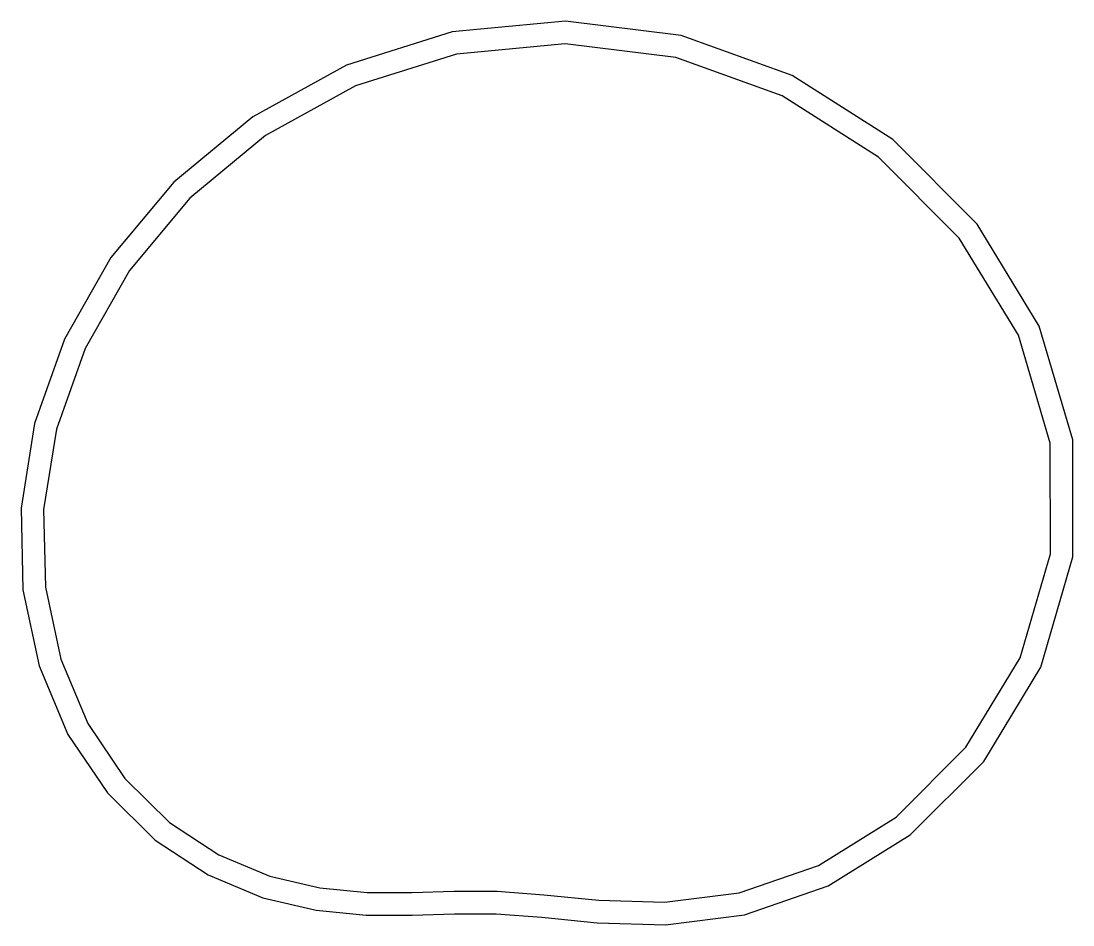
# Model space of a CAD drawing. Header units: millimetres. Extents: x -58 to 82, y -35 to 85.
import ezdxf

# ---------------------------------------------------------------- set-up
doc = ezdxf.new("R2010")
doc.units = ezdxf.units.MM
doc.layers.get('0').update_dxf_attribs({"linetype": 'CONTINUOUS'})

msp = doc.modelspace()

# ---------------------------------------------------------------- linework, layer by layer
for points in [[(-0.3, 83.72), (-14.33, 79.3), (-26.77, 72.45), (-37.26, 63.76), (-45.62, 53.76), (-51.79, 42.93), (-55.75, 31.72), (-57.55, 20.5), (-57.3, 9.67), (-55.16, -0.45), (-51.33, -9.54), (-46.07, -17.31), (-39.73, -23.56), (-32.71, -28.18), (-25.45, -31.21), (-18.37, -32.87), (-11.73, -33.51), (-5.63, -33.54), (0.02, -33.36), (5.56, -33.36), (11.63, -33.8), (18.98, -34.55), (28.03, -34.83), (38.51, -33.49), (49.64, -29.65), (60.54, -22.88), (70.3, -13.12), (77.9, -0.61), (82.15, 14.01), (82.12, 29.56), (77.68, 44.66), (69.42, 58.19), (58.22, 69.43), (44.86, 77.91), (30.11, 83.22), (14.77, 85.14)], [(0.3, 80.76), (-13.15, 76.53), (-25.07, 69.96), (-35.13, 61.62), (-43.15, 52.04), (-49.05, 41.68), (-52.83, 30.97), (-54.55, 20.3), (-54.31, 10.01), (-52.28, 0.45), (-48.68, -8.1), (-43.75, -15.38), (-37.83, -21.22), (-31.29, -25.52), (-24.53, -28.35), (-17.88, -29.91), (-11.58, -30.52), (-5.67, -30.54), (-0.02, -30.36), (5.67, -30.36), (11.89, -30.81), (19.18, -31.55), (27.89, -31.82), (37.82, -30.56), (48.35, -26.92), (58.66, -20.51), (67.93, -11.25), (75.13, 0.61), (79.15, 14.43), (79.12, 29.13), (74.91, 43.44), (67.05, 56.32), (56.33, 67.08), (43.53, 75.2), (29.4, 80.29), (14.72, 82.12)]]:
    msp.add_lwpolyline(points, close=True)

doc.saveas('drawing.dxf')
